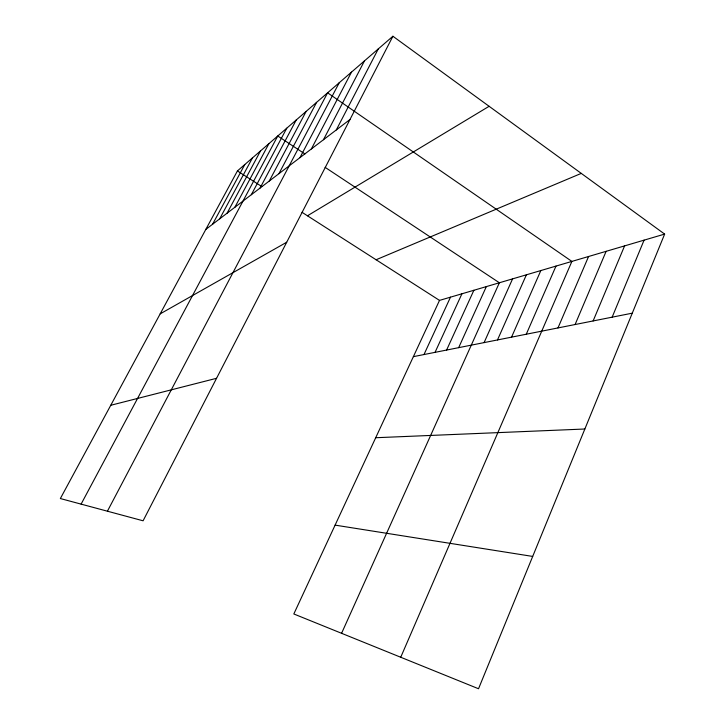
<?xml version="1.0" encoding="UTF-8"?>
<svg xmlns="http://www.w3.org/2000/svg" width="725" height="725" viewBox="0 0 725 725"><rect width="100%" height="100%" fill="white"/><g stroke="black" fill="none" stroke-linecap="round" stroke-linejoin="round"><path stroke-width="1.09" d="M664.644 234.093L478.527 688.75L293.824 613.966L439.513 300.395L664.644 234.093L392.905 36.25L237.428 170.928L60.356 498.546L143.088 520.795L392.905 36.25M612.154 317.169L644.081 240.147M593.123 320.948L624.597 245.884M575.088 324.537L606.127 251.321M557.978 327.936L588.573 256.496M400.735 657.249L571.889 261.408L327.6 92.818L107.418 511.198M526.268 334.234L555.993 266.093M511.542 337.161L540.841 270.552M497.495 339.943L526.386 274.811M484.092 342.608L512.575 278.88M341.584 633.297L499.362 282.768L325.135 167.357M458.662 347.665L486.339 286.602M446.6 350.057L473.878 290.272M435.045 352.35L461.934 293.788M423.98 354.552L450.488 297.159M336.309 129.929L378.278 48.928M323.468 139.726L364.494 60.864M299.942 157.651L339.218 82.75M311.36 148.951L351.498 72.119M278.935 173.665L316.598 102.352M269.256 181.042L306.149 111.405M251.33 194.708L286.774 128.189M260.067 188.047L296.217 120.006M81.1 504.129L277.766 135.983L304.89 153.945M227.079 213.186L260.511 150.936M234.855 207.268L268.93 143.641M212.597 224.233L244.778 164.557M219.675 218.841L252.463 157.905M205.837 229.39L349.976 119.516M307.454 215.796L489.112 106.294M160.171 313.871L286.701 242.241M376.085 259.758L581.269 173.393M110.762 405.275L216.548 378.305M413.368 356.655L632.272 313.173M375.704 437.728L584.848 429.01M335.104 525.127L532.694 556.428M237.428 170.928L261.752 186.515M302.035 212.316L439.513 300.395"/></g></svg>
